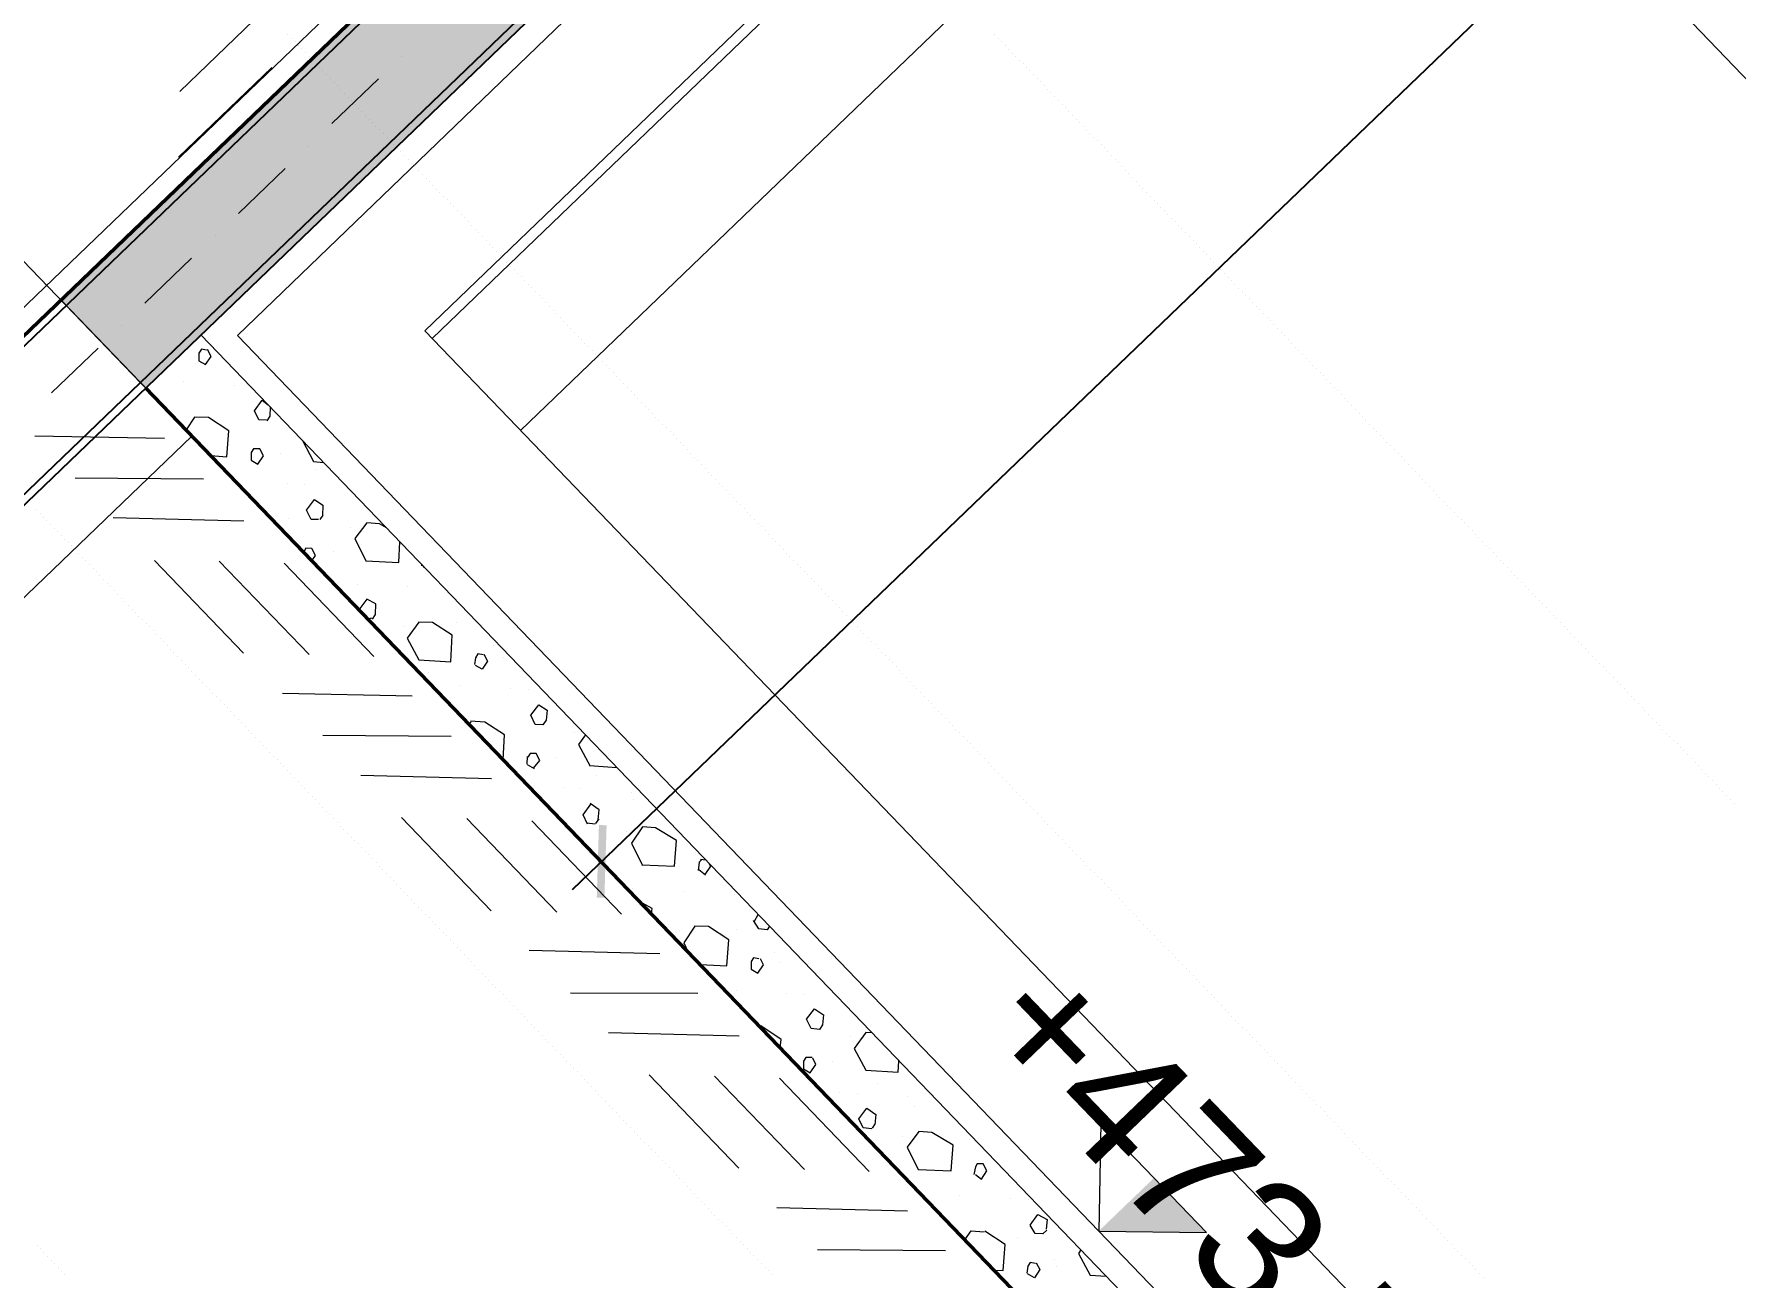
# Model space of a CAD drawing. Header units: metres. Extents: x 2687650.8 to 2687727.1, y 1234407.3 to 1234484.3.
# Drawn here: x 2687693.619 to 2687696.956, y 1234456.153 to 1234458.592 of the extents above; entities that cross this region are included whole.
import ezdxf

# ---------------------------------------------------------------- set-up
doc = ezdxf.new("R2010")
doc.units = ezdxf.units.M
for name, color, linetype in [('PDF_0', 7, 'Continuous'), ('PDF_A__BEMH', 7, 'Continuous'), ('PDF_A__BEML', 7, 'Continuous'), ('PDF_E_BETON', 7, 'Continuous'), ('PDF_Ebene 2', 7, 'Continuous'), ('PDF_Text', 7, 'Continuous')]:
    doc.layers.add(name, color=color, linetype=linetype)
for name, color, linetype, true_color in [('PDF_E_Klapschnitte', 7, 'Continuous', 0x7f7f7f), ('PDF_E_Schnitte_1_50', 7, 'Continuous', 0x7f7f7f), ('PDF_Farbe71', 7, 'Continuous', 0xbfff7f)]:
    doc.layers.add(name, color=color, linetype=linetype, true_color=true_color)
doc.styles.add('PDF Arial', font='arial.ttf')

# ---------------------------------------------------------------- blocks, each defined once
blk = doc.blocks.new('A$C1c84ec86')
at = {"layer": 'PDF_0', "transparency": 33554559}
blk.add_hatch(color=256, dxfattribs=at).paths.add_polyline_path([(2783.68, 3423.77), (2782.62, 3422.71), (2792.57, 3412.55), (2793.63, 3413.61)])
at = {"layer": 'PDF_Farbe71', "transparency": 33554559}
blk.add_hatch(color=256, dxfattribs=at).paths.add_polyline_path([(2659.22, 4084.18), (2635.3, 4084.18), (2635.3, 3418.05), (2659.22, 3418.05)])
at = {"layer": 'PDF_0', "lineweight": 18}
blk.add_lwpolyline([(2631.27, 3398.79), (2631.27, 3856.21), (2631.27, 4186.21), (2384.26, 4186.21)], dxfattribs=at)
at = {"layer": 'PDF_A__BEMH', "lineweight": 20}
blk.add_lwpolyline([(2907.93, 3438.16), (2922.74, 3453.19), (2892.9, 3453.19)], close=True, dxfattribs=at)
at = {"layer": 'PDF_A__BEMH', "transparency": 33554559}
blk.add_solid([(2907.93, 3438.16), (2907.93, 3453.19), (2922.74, 3453.19)], dxfattribs=at)
at = {"layer": 'PDF_A__BEML', "lineweight": 25}
for points in [[(2788.12, 3410.22), (2788.12, 4014.33)], [(2748.12, 3418.05), (2796.17, 3418.05)]]:
    blk.add_lwpolyline(points, dxfattribs=at)
at = {"layer": 'PDF_E_BETON', "lineweight": 18}
blk.add_lwpolyline([(2672.34, 3168.07), (2672.34, 3418.05), (2622.17, 3418.05), (2622.17, 3168.07)], close=True, dxfattribs=at)
at = {"layer": 'PDF_E_Klapschnitte', "lineweight": 18}
for points in [[(2662.18, 3431.81), (2661.33, 3431.18), (2661.54, 3430.33), (2662.6, 3429.27), (2664.08, 3429.7), (2663.66, 3431.6), (2662.18, 3432.02)], [(2670.86, 3430.97), (2670.86, 3430.97)], [(2680.17, 3430.75), (2679.11, 3429.7), (2677.21, 3430.33), (2676.78, 3432.87), (2678.27, 3433.08)], [(2680.38, 3430.75), (2680.17, 3431.81), (2678.9, 3433.08)], [(2688, 3433.08), (2692.45, 3431.81), (2693.93, 3433.08)], [(2693.72, 3430.97), (2693.72, 3430.97)], [(2711.71, 3433.08), (2710.23, 3432.66), (2708.32, 3430.97), (2708.96, 3427.16), (2713.61, 3425.67), (2718.27, 3430.12), (2715.52, 3433.08)], [(2721.66, 3433.08), (2721.87, 3432.87)], [(2722.5, 3433.08), (2722.08, 3433.08)], [(2742.83, 3432.24), (2742.83, 3432.24)], [(2746, 3432.02), (2746, 3432.02)], [(2753.83, 3431.18), (2753.83, 3431.18)], [(2766.11, 3431.81), (2766.11, 3431.81)], [(2768.01, 3433.08), (2768.44, 3430.75), (2773.09, 3429.48)], [(2772.88, 3429.48), (2776.9, 3433.08)], [(2782.41, 3431.81), (2782.41, 3431.81)], [(2783.68, 3431.18), (2783.68, 3431.18)], [(2794.05, 3423.35), (2798.71, 3427.79), (2795.32, 3431.6), (2790.66, 3430.33), (2788.76, 3428.64), (2789.6, 3424.83), (2794.26, 3423.35)], [(2801.25, 3432.45), (2802.09, 3433.08)], [(2801.46, 3432.45), (2801.46, 3431.81), (2802.52, 3430.54)], [(2804.21, 3430.97), (2802.52, 3430.75)], [(2802.94, 3433.08), (2803.57, 3432.87), (2804, 3430.97)], [(2810.77, 3432.45), (2810.77, 3432.45)], [(2817.33, 3431.6), (2816.91, 3433.08)], [(2820.08, 3433.08), (2820.3, 3432.24), (2819.03, 3431.18), (2817.12, 3431.6)], [(2849.08, 3433.08), (2848.24, 3432.24), (2848.87, 3428.43), (2853.53, 3427.16), (2858.19, 3431.39), (2856.7, 3433.08)], [(2877.45, 3432.24), (2877.45, 3432.24)], [(2883.16, 3428.43), (2884.64, 3428.64), (2884.22, 3430.54), (2882.74, 3430.97), (2881.89, 3430.12), (2882.1, 3429.48), (2882.95, 3428.21)], [(2893.96, 3432.45), (2893.96, 3432.45)], [(2900.73, 3430.97), (2900.73, 3429.91), (2899.67, 3428.85), (2897.77, 3429.27), (2897.34, 3431.81), (2899.25, 3432.45), (2900.52, 3430.97)], [(2908.14, 3433.08), (2908.35, 3432.24), (2913.01, 3430.97), (2915.34, 3433.08)], [(2686.73, 3428.21), (2686.73, 3428.21)], [(2694.56, 3427.37), (2694.56, 3427.37)], [(2701.34, 3424.62), (2700.28, 3423.56), (2698.37, 3424.19), (2697.95, 3426.73), (2699.86, 3427.16), (2701.34, 3425.67)], [(2706.84, 3428), (2706.84, 3428)], [(2722.93, 3428), (2722.93, 3428)], [(2734.57, 3430.12), (2734.57, 3430.12)], [(2742.83, 3429.48), (2741.98, 3428.85), (2742.19, 3428), (2743.04, 3426.94)], [(2742.83, 3429.7), (2744.31, 3429.27), (2744.73, 3427.37), (2743.25, 3426.94)], [(2751.29, 3428.64), (2751.29, 3428.64)], [(2775.21, 3429.06), (2775.21, 3429.06)], [(2816.06, 3428), (2816.06, 3428)], [(2823.26, 3427.16), (2822.41, 3426.52), (2822.62, 3425.67), (2823.68, 3424.62), (2825.16, 3425.04), (2824.74, 3426.94), (2823.47, 3427.37)], [(2824.53, 3430.12), (2824.53, 3430.12)], [(2826.65, 3429.7), (2826.65, 3429.7)], [(2834.48, 3428.85), (2834.48, 3428.85)], [(2846.76, 3429.48), (2846.76, 3429.48)], [(2856.92, 3426.94), (2856.92, 3426.94)], [(2862.84, 3429.48), (2862.84, 3429.48)], [(2865.17, 3429.06), (2865.17, 3429.06)], [(2891.21, 3430.12), (2891.21, 3430.12)], [(2906.02, 3428), (2906.02, 3428)], [(2907.29, 3427.37), (2907.29, 3427.37)], [(2663.45, 3424.4), (2663.45, 3424.4)], [(2677.63, 3418.05), (2679.96, 3420.17), (2676.57, 3423.98), (2671.92, 3422.92), (2670.01, 3421.02), (2670.65, 3418.05)], [(2692.02, 3425.04), (2692.02, 3425.04)], [(2701.55, 3424.83), (2701.34, 3425.89)], [(2765.69, 3421.23), (2765.47, 3423.13), (2763.99, 3423.56), (2763.15, 3422.71), (2763.36, 3421.86)], [(2767.17, 3425.89), (2767.17, 3425.89)], [(2775, 3425.04), (2775, 3425.04)], [(2781.77, 3423.35), (2780.5, 3424.83), (2778.39, 3424.4)], [(2780.93, 3421.23), (2779.02, 3421.86), (2778.6, 3424.4)], [(2781.98, 3422.5), (2781.77, 3423.56)], [(2787.28, 3425.67), (2787.28, 3425.67)], [(2803.57, 3425.67), (2803.57, 3425.67)], [(2816.06, 3418.05), (2819.87, 3421.65), (2816.49, 3425.46), (2811.83, 3424.4), (2809.92, 3422.5), (2810.77, 3418.69), (2812.68, 3418.05)], [(2831.94, 3426.31), (2831.94, 3426.31)], [(2847.81, 3423.56), (2847.81, 3423.56)], [(2897.77, 3425.89), (2897.77, 3425.89)], [(2903.91, 3424.83), (2903.06, 3424.19), (2903.27, 3423.35), (2904.12, 3422.29)], [(2903.91, 3425.04), (2905.39, 3424.62), (2905.81, 3422.71), (2904.33, 3422.29)], [(2697.1, 3420.38), (2697.1, 3420.38)], [(2707.9, 3422.29), (2707.9, 3422.29)], [(2715.73, 3421.23), (2715.73, 3421.23)], [(2722.72, 3418.69), (2722.5, 3419.75), (2721.02, 3421.23), (2719.12, 3420.59), (2719.54, 3418.05)], [(2728.01, 3422.08), (2728.01, 3422.08)], [(2744.1, 3422.08), (2744.1, 3422.08)], [(2760.39, 3418.05), (2757.01, 3421.65), (2752.56, 3420.59), (2750.45, 3418.69)], [(2763.15, 3421.86), (2764.2, 3420.81)], [(2765.9, 3421.23), (2764.42, 3420.81)], [(2772.46, 3422.71), (2772.46, 3422.71)], [(2781.98, 3422.29), (2780.71, 3421.23)], [(2844.43, 3421.23), (2843.58, 3420.38), (2843.79, 3419.54), (2844.85, 3418.48), (2846.33, 3418.9), (2845.91, 3420.81), (2844.64, 3421.23)], [(2853.11, 3420.38), (2853.11, 3420.38)], [(2855.65, 3422.71), (2855.65, 3422.71)], [(2862.63, 3419.96), (2861.36, 3418.9), (2859.46, 3419.54), (2859.03, 3422.08), (2861.15, 3422.5), (2862.42, 3421.02)], [(2862.63, 3420.17), (2862.42, 3421.23)], [(2867.92, 3423.35), (2867.92, 3423.35)], [(2884.01, 3423.35), (2884.01, 3423.35)], [(2890.99, 3418.05), (2890.57, 3420.17), (2892.48, 3421.86)], [(2899.25, 3418.05), (2900.52, 3419.32), (2897.13, 3423.13), (2892.48, 3422.08)], [(2668.53, 3418.27), (2668.53, 3418.27)], [(2684.62, 3418.27), (2684.62, 3418.27)], [(2706.21, 3418.05), (2705.99, 3419.32), (2704.51, 3419.75), (2703.67, 3418.9), (2703.88, 3418.27)], [(2703.88, 3418.05), (2703.88, 3418.05)], [(2712.98, 3418.9), (2712.98, 3418.9)], [(2722.5, 3418.69), (2722.08, 3418.05)], [(2737.96, 3419.32), (2737.96, 3419.32)], [(2750.66, 3418.69), (2750.66, 3418.05)], [(2778.81, 3418.48), (2778.81, 3418.48)], [(2788.33, 3419.96), (2788.33, 3419.96)], [(2796.17, 3418.9), (2796.17, 3418.9)], [(2802.3, 3418.05), (2801.67, 3418.9), (2799.55, 3418.27)], [(2799.76, 3418.05), (2799.76, 3418.27)], [(2808.44, 3419.75), (2808.44, 3419.75)], [(2824.74, 3419.75), (2824.74, 3419.75)], [(2838.71, 3418.05), (2837.65, 3419.32), (2833, 3418.27), (2833, 3418.05)]]:
    blk.add_lwpolyline(points, dxfattribs=at)
for points in [[(2757.85, 3428), (2757.43, 3430.54), (2759.34, 3430.97), (2760.61, 3429.48), (2760.82, 3428.43), (2759.76, 3427.37)], [(2734.78, 3419.75), (2739.44, 3423.98), (2735.84, 3427.79), (2731.39, 3426.73), (2729.49, 3424.83), (2730.12, 3421.02)], [(2838.29, 3425.67), (2837.87, 3428.21), (2839.98, 3428.64), (2841.25, 3427.16), (2841.46, 3426.1), (2840.19, 3425.04)], [(2874.7, 3421.02), (2879.35, 3425.46), (2875.97, 3429.27), (2871.31, 3428), (2869.4, 3426.31), (2870.04, 3422.5)], [(2685.25, 3423.56), (2684.83, 3425.46), (2683.35, 3425.89), (2682.5, 3425.04), (2682.71, 3424.19), (2683.77, 3423.13)]]:
    blk.add_lwpolyline(points, close=True, dxfattribs=at)
at = {"layer": 'PDF_E_Schnitte_1_50', "color": 7, "lineweight": 50}
for points in [[(2635.3, 3199.82), (2635.3, 4186.21), (2384.26, 4186.21)], [(2659.22, 3418.05), (3109.01, 3418.05)]]:
    blk.add_lwpolyline(points, dxfattribs=at)
at = {"layer": 'PDF_E_Schnitte_1_50', "lineweight": 18}
for points in [[(2635.3, 3504.63), (2635.3, 3469.7), (2635.3, 3418.05), (2677.63, 3418.05), (2712.56, 3418.05), (2747.69, 3418.05), (2782.62, 3418.05), (2817.54, 3418.05), (2852.68, 3418.05), (2887.61, 3418.05), (2922.74, 3418.05), (2957.67, 3418.05), (2992.6, 3418.05), (3027.73, 3418.05), (3062.66, 3418.05), (3097.8, 3418.05), (3109.01, 3418.05)], [(3109.01, 3438.16), (2664.3, 3438.16), (2664.08, 3611.1), (2664.08, 4186.21)], [(2689.06, 4186.21), (2689.06, 3465.26), (3109.01, 3465.26)], [(2691.18, 4186.21), (2691.18, 3465.26)], [(2716.15, 4186.21), (2716.15, 3465.26)], [(2621.96, 3488.33), (2621.96, 3463.14)], [(2631.06, 3479.44), (2631.06, 3454.04)], [(3109.01, 3433.08), (2659.22, 3433.08)], [(2668.95, 3413.82), (2650.96, 3395.83)], [(2679.96, 3413.82), (2662.39, 3395.83)], [(2691.39, 3413.82), (2673.19, 3395.83)], [(2702.82, 3413.82), (2728.22, 3413.82)], [(2739.01, 3413.82), (2721.02, 3395.83)], [(2750.02, 3413.82), (2732.45, 3395.83)], [(2761.45, 3413.82), (2743.25, 3395.83)], [(2772.88, 3413.82), (2798.28, 3413.82)], [(2809.08, 3413.82), (2790.87, 3395.83)], [(2819.87, 3413.82), (2802.52, 3395.83)], [(2831.51, 3413.82), (2813.31, 3395.83)], [(2842.95, 3413.82), (2868.35, 3413.82)], [(2879.14, 3413.82), (2860.94, 3395.83)], [(2889.94, 3413.82), (2872.37, 3395.83)], [(2693.72, 3404.93), (2719.12, 3404.93)], [(2763.78, 3404.93), (2789.18, 3404.93)], [(2833.84, 3404.93), (2859.24, 3404.93)], [(2684.83, 3395.83), (2710.02, 3395.83)], [(2754.68, 3395.83), (2780.08, 3395.83)], [(2824.74, 3395.83), (2850.14, 3395.83)]]:
    blk.add_lwpolyline(points, dxfattribs=at)
at = {"layer": 'PDF_E_Schnitte_1_50', "color": 160, "lineweight": 25, "true_color": 0x3333ff}
for points in [[(2659.22, 3168.07), (2659.22, 4186.21), (2635.3, 4186.21), (2635.3, 3168.07)], [(2636.78, 4186.21), (2636.78, 3168.07)], [(2657.73, 3168.07), (2657.73, 4186.21)]]:
    blk.add_lwpolyline(points, dxfattribs=at)
at = {"layer": 'PDF_E_Schnitte_1_50', "color": 7, "lineweight": 20}
for points in [[(2647.15, 3499.34), (2647.15, 3499.34)], [(2647.15, 3480.28), (2647.15, 3492.98)], [(2647.15, 3473.93), (2647.15, 3473.93)], [(2647.15, 3454.88), (2647.15, 3467.58)], [(2647.15, 3448.53), (2647.15, 3448.53)], [(2647.15, 3429.48), (2647.15, 3442.18)], [(2647.15, 3423.13), (2647.15, 3423.13)], [(2647.15, 3404.08), (2647.15, 3416.78)]]:
    blk.add_lwpolyline(points, dxfattribs=at)
at = {"layer": 'PDF_Ebene 2', "lineweight": 20}
for points in [[(2230.37, 3686.24), (3109.01, 3686.24)], [(2724.62, 3586.12), (2724.62, 3586.12)], [(2725.68, 3586.12), (2725.68, 3586.12)], [(2726.53, 3586.12), (2726.53, 3586.12)], [(2727.58, 3586.12), (2727.58, 3586.12)], [(2728.64, 3586.12), (2728.64, 3586.12)], [(2729.7, 3586.12), (2729.7, 3586.12)], [(2730.55, 3586.12), (2730.55, 3586.12)], [(2731.61, 3586.12), (2731.61, 3586.12)], [(2732.66, 3586.12), (2732.66, 3586.12)], [(2733.51, 3586.12), (2733.51, 3586.12)], [(2734.57, 3586.12), (2734.57, 3586.12)], [(2735.63, 3586.12), (2735.63, 3586.12)], [(2736.69, 3586.12), (2736.69, 3586.12)], [(2737.53, 3586.12), (2737.53, 3586.12)], [(2738.59, 3586.12), (2738.59, 3586.12)], [(2739.65, 3586.12), (2739.65, 3586.12)], [(2740.5, 3586.12), (2740.5, 3586.12)], [(2741.56, 3586.12), (2741.56, 3586.12)], [(2742.61, 3586.12), (2742.61, 3586.12)], [(2743.67, 3586.12), (2743.67, 3586.12)], [(2744.52, 3586.12), (2744.52, 3586.12)], [(2745.58, 3586.12), (2745.58, 3586.12)], [(2746.64, 3586.12), (2746.64, 3586.12)], [(2747.69, 3586.12), (2747.69, 3586.12)], [(2748.54, 3586.12), (2748.54, 3586.12)], [(2749.6, 3586.12), (2749.6, 3586.12)], [(2750.66, 3586.12), (2750.66, 3586.12)], [(2751.5, 3586.12), (2751.5, 3586.12)], [(2752.56, 3586.12), (2752.56, 3586.12)], [(2753.62, 3586.12), (2753.62, 3586.12)], [(2754.68, 3586.12), (2754.68, 3586.12)], [(2755.53, 3586.12), (2755.53, 3586.12)], [(2756.58, 3586.12), (2756.58, 3586.12)], [(2757.64, 3586.12), (2757.64, 3586.12)], [(2758.7, 3586.12), (2758.7, 3586.12)], [(2759.55, 3586.12), (2759.55, 3586.12)], [(2760.61, 3586.12), (2760.61, 3586.12)], [(2761.66, 3586.12), (2761.66, 3586.12)], [(2762.51, 3586.12), (2762.51, 3586.12)], [(2763.57, 3586.12), (2763.57, 3586.12)], [(2764.63, 3586.12), (2764.63, 3586.12)], [(2765.69, 3586.12), (2765.69, 3586.12)], [(2766.53, 3586.12), (2766.53, 3586.12)], [(2767.59, 3586.12), (2767.59, 3586.12)], [(2768.65, 3586.12), (2768.65, 3586.12)], [(2769.71, 3586.12), (2769.71, 3586.12)], [(2770.55, 3586.12), (2770.55, 3586.12)], [(2771.61, 3586.12), (2771.61, 3586.12)], [(2772.67, 3586.12), (2772.67, 3586.12)], [(2773.52, 3586.12), (2773.52, 3586.12)], [(2774.58, 3586.12), (2774.58, 3586.12)], [(2775.63, 3586.12), (2775.63, 3586.12)], [(2776.69, 3586.12), (2776.69, 3586.12)], [(2777.54, 3586.12), (2777.54, 3586.12)], [(2778.6, 3586.12), (2778.6, 3586.12)], [(2779.66, 3586.12), (2779.66, 3586.12)], [(2780.71, 3586.12), (2780.71, 3586.12)], [(2781.56, 3586.12), (2781.56, 3586.12)], [(2782.62, 3586.12), (2782.62, 3586.12)], [(2783.68, 3586.12), (2783.68, 3586.12)], [(2784.52, 3586.12), (2784.52, 3586.12)], [(2785.58, 3586.12), (2785.58, 3586.12)], [(2786.64, 3586.12), (2786.64, 3586.12)], [(2787.7, 3586.12), (2787.7, 3586.12)], [(2788.55, 3586.12), (2788.55, 3586.12)], [(2789.6, 3586.12), (2789.6, 3586.12)], [(2790.66, 3586.12), (2790.66, 3586.12)], [(2791.51, 3586.12), (2791.51, 3586.12)], [(2792.57, 3586.12), (2792.57, 3586.12)], [(2793.63, 3586.12), (2793.63, 3586.12)], [(2794.68, 3586.12), (2794.68, 3586.12)], [(2795.53, 3586.12), (2795.53, 3586.12)], [(2796.59, 3586.12), (2796.59, 3586.12)], [(2797.65, 3586.12), (2797.65, 3586.12)], [(2798.71, 3586.12), (2798.71, 3586.12)], [(2799.55, 3586.12), (2799.55, 3586.12)], [(2800.61, 3586.12), (2800.61, 3586.12)], [(2801.67, 3586.12), (2801.67, 3586.12)], [(2802.52, 3586.12), (2802.52, 3586.12)], [(2803.57, 3586.12), (2803.57, 3586.12)], [(2804.63, 3586.12), (2804.63, 3586.12)], [(2805.69, 3586.12), (2805.69, 3586.12)], [(2806.54, 3586.12), (2806.54, 3586.12)], [(2807.6, 3586.12), (2807.6, 3586.12)], [(2808.65, 3586.12), (2808.65, 3586.12)], [(2809.71, 3586.12), (2809.71, 3586.12)], [(2810.56, 3586.12), (2810.56, 3586.12)], [(2811.62, 3586.12), (2811.62, 3586.12)], [(2812.68, 3586.12), (2812.68, 3586.12)], [(2813.52, 3586.12), (2813.52, 3586.12)], [(2814.58, 3586.12), (2814.58, 3586.12)], [(2815.64, 3586.12), (2815.64, 3586.12)], [(2816.7, 3586.12), (2816.7, 3586.12)], [(2817.54, 3586.12), (2817.54, 3586.12)], [(2818.6, 3586.12), (2818.6, 3586.12)], [(2819.66, 3586.12), (2819.66, 3586.12)], [(2820.72, 3586.12), (2820.72, 3586.12)], [(2821.57, 3586.12), (2821.57, 3586.12)], [(2822.62, 3586.12), (2822.62, 3586.12)], [(2823.68, 3586.12), (2823.68, 3586.12)], [(2824.53, 3586.12), (2824.53, 3586.12)], [(2825.59, 3586.12), (2825.59, 3586.12)], [(2826.65, 3586.12), (2826.65, 3586.12)], [(2827.7, 3586.12), (2827.7, 3586.12)], [(2828.55, 3586.12), (2828.55, 3586.12)], [(2829.61, 3586.12), (2829.61, 3586.12)], [(2830.67, 3586.12), (2830.67, 3586.12)], [(2831.73, 3586.12), (2831.73, 3586.12)], [(2832.57, 3586.12), (2832.57, 3586.12)], [(2833.63, 3586.12), (2833.63, 3586.12)], [(2834.69, 3586.12), (2834.69, 3586.12)], [(2835.54, 3586.12), (2835.54, 3586.12)], [(2836.6, 3586.12), (2836.6, 3586.12)], [(2837.65, 3586.12), (2837.65, 3586.12)], [(2838.71, 3586.12), (2838.71, 3586.12)], [(2839.56, 3586.12), (2839.56, 3586.12)], [(2840.62, 3586.12), (2840.62, 3586.12)], [(2841.68, 3586.12), (2841.68, 3586.12)], [(2842.73, 3586.12), (2842.73, 3586.12)], [(2843.58, 3586.12), (2843.58, 3586.12)], [(2844.64, 3586.12), (2844.64, 3586.12)], [(2845.7, 3586.12), (2845.7, 3586.12)], [(2846.54, 3586.12), (2846.54, 3586.12)], [(2847.6, 3586.12), (2847.6, 3586.12)], [(2848.66, 3586.12), (2848.66, 3586.12)], [(2849.72, 3586.12), (2849.72, 3586.12)], [(2850.57, 3586.12), (2850.57, 3586.12)], [(2851.62, 3586.12), (2851.62, 3586.12)], [(2852.68, 3586.12), (2852.68, 3586.12)], [(2853.53, 3586.12), (2853.53, 3586.12)], [(2854.59, 3586.12), (2854.59, 3586.12)], [(2855.65, 3586.12), (2855.65, 3586.12)], [(2856.7, 3586.12), (2856.7, 3586.12)], [(2857.55, 3586.12), (2857.55, 3586.12)], [(2858.61, 3586.12), (2858.61, 3586.12)], [(2859.67, 3586.12), (2859.67, 3586.12)], [(2860.73, 3586.12), (2860.73, 3586.12)], [(2861.57, 3586.12), (2861.57, 3586.12)], [(2862.63, 3586.12), (2862.63, 3586.12)], [(2863.69, 3586.12), (2863.69, 3586.12)], [(2864.54, 3586.12), (2864.54, 3586.12)], [(2865.59, 3586.12), (2865.59, 3586.12)], [(2866.65, 3586.12), (2866.65, 3586.12)], [(2867.71, 3586.12), (2867.71, 3586.12)], [(2868.56, 3586.12), (2868.56, 3586.12)], [(2869.62, 3586.12), (2869.62, 3586.12)], [(2870.67, 3586.12), (2870.67, 3586.12)], [(2871.73, 3586.12), (2871.73, 3586.12)], [(2872.58, 3586.12), (2872.58, 3586.12)], [(2873.64, 3586.12), (2873.64, 3586.12)], [(2874.7, 3586.12), (2874.7, 3586.12)], [(2875.54, 3586.12), (2875.54, 3586.12)], [(2876.6, 3586.12), (2876.6, 3586.12)], [(2877.66, 3586.12), (2877.66, 3586.12)], [(2878.72, 3586.12), (2878.72, 3586.12)], [(2879.56, 3586.12), (2879.56, 3586.12)], [(2880.62, 3586.12), (2880.62, 3586.12)], [(2881.68, 3586.12), (2881.68, 3586.12)], [(2882.74, 3586.12), (2882.74, 3586.12)], [(2883.59, 3586.12), (2883.59, 3586.12)], [(2884.64, 3586.12), (2884.64, 3586.12)], [(2885.7, 3586.12), (2885.7, 3586.12)], [(2886.55, 3586.12), (2886.55, 3586.12)], [(2887.61, 3586.12), (2887.61, 3586.12)], [(2888.67, 3586.12), (2888.67, 3586.12)], [(2889.72, 3586.12), (2889.72, 3586.12)], [(2890.57, 3586.12), (2890.57, 3586.12)], [(2891.63, 3586.12), (2891.63, 3586.12)], [(2892.69, 3586.12), (2892.69, 3586.12)], [(2893.75, 3586.12), (2893.75, 3586.12)], [(2894.59, 3586.12), (2894.59, 3586.12)], [(2895.65, 3586.12), (2895.65, 3586.12)], [(2896.71, 3586.12), (2896.71, 3586.12)], [(2897.56, 3586.12), (2897.56, 3586.12)], [(2898.61, 3586.12), (2898.61, 3586.12)], [(2899.67, 3586.12), (2899.67, 3586.12)], [(2900.73, 3586.12), (2900.73, 3586.12)], [(2901.58, 3586.12), (2901.58, 3586.12)], [(2902.64, 3586.12), (2902.64, 3586.12)], [(2903.69, 3586.12), (2903.69, 3586.12)], [(2904.75, 3586.12), (2904.75, 3586.12)], [(2905.6, 3586.12), (2905.6, 3586.12)], [(2906.66, 3586.12), (2906.66, 3586.12)], [(2907.72, 3586.12), (2907.72, 3586.12)], [(2908.56, 3586.12), (2908.56, 3586.12)], [(2909.62, 3586.12), (2909.62, 3586.12)], [(2910.68, 3586.12), (2910.68, 3586.12)], [(2911.74, 3586.12), (2911.74, 3586.12)], [(2912.58, 3586.12), (2912.58, 3586.12)], [(2913.64, 3586.12), (2913.64, 3586.12)], [(2914.7, 3586.12), (2914.7, 3586.12)], [(2915.55, 3586.12), (2915.55, 3586.12)], [(2916.61, 3586.12), (2916.61, 3586.12)], [(2917.66, 3586.12), (2917.66, 3586.12)], [(2918.72, 3586.12), (2918.72, 3586.12)], [(2919.57, 3586.12), (2919.57, 3586.12)], [(2920.63, 3586.12), (2920.63, 3586.12)], [(2921.69, 3586.12), (2921.69, 3586.12)], [(2922.74, 3586.12), (2922.74, 3586.12)], [(2923.59, 3586.12), (2923.59, 3586.12)], [(2924.65, 3586.12), (2924.65, 3586.12)], [(2925.71, 3586.12), (2925.71, 3586.12)], [(2926.55, 3586.12), (2926.55, 3586.12)], [(2927.61, 3586.12), (2927.61, 3586.12)], [(2928.67, 3586.12), (2928.67, 3586.12)], [(2929.73, 3586.12), (2929.73, 3586.12)], [(2930.58, 3586.12), (2930.58, 3586.12)], [(2931.64, 3586.12), (2931.64, 3586.12)], [(2932.69, 3586.12), (2932.69, 3586.12)], [(2933.75, 3586.12), (2933.75, 3586.12)], [(2628.52, 3486.21), (2628.52, 3486.21)], [(2629.58, 3486.21), (2629.58, 3486.21)], [(2630.64, 3486.21), (2630.64, 3486.21)], [(2631.49, 3486.21), (2631.49, 3486.21)], [(2632.54, 3486.21), (2632.54, 3486.21)], [(2633.6, 3486.21), (2633.6, 3486.21)], [(2634.66, 3486.21), (2634.66, 3486.21)], [(2635.51, 3486.21), (2635.51, 3486.21)], [(2636.57, 3486.21), (2636.57, 3486.21)], [(2637.62, 3486.21), (2637.62, 3486.21)], [(2638.47, 3486.21), (2638.47, 3486.21)], [(2639.53, 3486.21), (2639.53, 3486.21)], [(2640.59, 3486.21), (2640.59, 3486.21)], [(2641.65, 3486.21), (2641.65, 3486.21)], [(2642.49, 3486.21), (2642.49, 3486.21)], [(2643.55, 3486.21), (2643.55, 3486.21)], [(2644.61, 3486.21), (2644.61, 3486.21)], [(2645.67, 3486.21), (2645.67, 3486.21)], [(2646.52, 3486.21), (2646.52, 3486.21)], [(2647.57, 3486.21), (2647.57, 3486.21)], [(2648.63, 3486.21), (2648.63, 3486.21)], [(2649.48, 3486.21), (2649.48, 3486.21)], [(2650.54, 3486.21), (2650.54, 3486.21)], [(2651.6, 3486.21), (2651.6, 3486.21)], [(2652.65, 3486.21), (2652.65, 3486.21)], [(2653.5, 3486.21), (2653.5, 3486.21)], [(2654.56, 3486.21), (2654.56, 3486.21)], [(2655.62, 3486.21), (2655.62, 3486.21)], [(2656.68, 3486.21), (2656.68, 3486.21)], [(2657.52, 3486.21), (2657.52, 3486.21)], [(2658.58, 3486.21), (2658.58, 3486.21)], [(2659.64, 3486.21), (2659.64, 3486.21)], [(2660.49, 3486.21), (2660.49, 3486.21)], [(2661.54, 3486.21), (2661.54, 3486.21)], [(2662.6, 3486.21), (2662.6, 3486.21)], [(2663.66, 3486.21), (2663.66, 3486.21)], [(2664.51, 3486.21), (2664.51, 3486.21)], [(2665.57, 3486.21), (2665.57, 3486.21)], [(2666.62, 3486.21), (2666.62, 3486.21)], [(2667.68, 3486.21), (2667.68, 3486.21)], [(2668.53, 3486.21), (2668.53, 3486.21)], [(2669.59, 3486.21), (2669.59, 3486.21)], [(2670.65, 3486.21), (2670.65, 3486.21)], [(2671.49, 3486.21), (2671.49, 3486.21)], [(2672.55, 3486.21), (2672.55, 3486.21)], [(2673.61, 3486.21), (2673.61, 3486.21)], [(2674.67, 3486.21), (2674.67, 3486.21)], [(2675.51, 3486.21), (2675.51, 3486.21)], [(2676.57, 3486.21), (2676.57, 3486.21)], [(2677.63, 3486.21), (2677.63, 3486.21)], [(2678.48, 3486.21), (2678.48, 3486.21)], [(2679.54, 3486.21), (2679.54, 3486.21)], [(2680.59, 3486.21), (2680.59, 3486.21)], [(2681.65, 3486.21), (2681.65, 3486.21)], [(2682.5, 3486.21), (2682.5, 3486.21)], [(2683.56, 3486.21), (2683.56, 3486.21)], [(2684.62, 3486.21), (2684.62, 3486.21)], [(2685.67, 3486.21), (2685.67, 3486.21)], [(2686.52, 3486.21), (2686.52, 3486.21)], [(2687.58, 3486.21), (2687.58, 3486.21)], [(2688.64, 3486.21), (2688.64, 3486.21)], [(2689.48, 3486.21), (2689.48, 3486.21)], [(2690.54, 3486.21), (2690.54, 3486.21)], [(2691.6, 3486.21), (2691.6, 3486.21)], [(2692.66, 3486.21), (2692.66, 3486.21)], [(2693.51, 3486.21), (2693.51, 3486.21)], [(2694.56, 3486.21), (2694.56, 3486.21)], [(2695.62, 3486.21), (2695.62, 3486.21)], [(2696.68, 3486.21), (2696.68, 3486.21)], [(2697.53, 3486.21), (2697.53, 3486.21)], [(2698.59, 3486.21), (2698.59, 3486.21)], [(2699.64, 3486.21), (2699.64, 3486.21)], [(2700.49, 3486.21), (2700.49, 3486.21)], [(2701.55, 3486.21), (2701.55, 3486.21)], [(2702.61, 3486.21), (2702.61, 3486.21)], [(2703.67, 3486.21), (2703.67, 3486.21)], [(2704.51, 3486.21), (2704.51, 3486.21)], [(2705.57, 3486.21), (2705.57, 3486.21)], [(2706.63, 3486.21), (2706.63, 3486.21)], [(2707.69, 3486.21), (2707.69, 3486.21)], [(2708.53, 3486.21), (2708.53, 3486.21)], [(2709.59, 3486.21), (2709.59, 3486.21)], [(2710.65, 3486.21), (2710.65, 3486.21)], [(2711.5, 3486.21), (2711.5, 3486.21)], [(2712.56, 3486.21), (2712.56, 3486.21)], [(2713.61, 3486.21), (2713.61, 3486.21)], [(2714.67, 3486.21), (2714.67, 3486.21)], [(2715.52, 3486.21), (2715.52, 3486.21)], [(2716.58, 3486.21), (2716.58, 3486.21)], [(2717.64, 3486.21), (2717.64, 3486.21)], [(2718.69, 3486.21), (2718.69, 3486.21)], [(2719.54, 3486.21), (2719.54, 3486.21)], [(2720.6, 3486.21), (2720.6, 3486.21)], [(2721.66, 3486.21), (2721.66, 3486.21)], [(2722.5, 3486.21), (2722.5, 3486.21)], [(2723.56, 3486.21), (2723.56, 3486.21)], [(2724.62, 3486.21), (2724.62, 3486.21)], [(2725.68, 3486.21), (2725.68, 3486.21)], [(2726.53, 3486.21), (2726.53, 3486.21)], [(2727.58, 3486.21), (2727.58, 3486.21)], [(2728.64, 3486.21), (2728.64, 3486.21)], [(2729.7, 3486.21), (2729.7, 3486.21)], [(2730.55, 3486.21), (2730.55, 3486.21)], [(2731.61, 3486.21), (2731.61, 3486.21)], [(2732.66, 3486.21), (2732.66, 3486.21)], [(2733.51, 3486.21), (2733.51, 3486.21)], [(2734.57, 3486.21), (2734.57, 3486.21)], [(2735.63, 3486.21), (2735.63, 3486.21)], [(2736.69, 3486.21), (2736.69, 3486.21)], [(2737.53, 3486.21), (2737.53, 3486.21)], [(2738.59, 3486.21), (2738.59, 3486.21)], [(2739.65, 3486.21), (2739.65, 3486.21)], [(2740.5, 3486.21), (2740.5, 3486.21)], [(2741.56, 3486.21), (2741.56, 3486.21)], [(2742.61, 3486.21), (2742.61, 3486.21)], [(2743.67, 3486.21), (2743.67, 3486.21)], [(2744.52, 3486.21), (2744.52, 3486.21)], [(2745.58, 3486.21), (2745.58, 3486.21)], [(2746.64, 3486.21), (2746.64, 3486.21)], [(2747.69, 3486.21), (2747.69, 3486.21)], [(2748.54, 3486.21), (2748.54, 3486.21)], [(2749.6, 3486.21), (2749.6, 3486.21)], [(2750.66, 3486.21), (2750.66, 3486.21)], [(2751.5, 3486.21), (2751.5, 3486.21)], [(2752.56, 3486.21), (2752.56, 3486.21)], [(2753.62, 3486.21), (2753.62, 3486.21)], [(2754.68, 3486.21), (2754.68, 3486.21)], [(2755.53, 3486.21), (2755.53, 3486.21)], [(2756.58, 3486.21), (2756.58, 3486.21)], [(2757.64, 3486.21), (2757.64, 3486.21)], [(2758.7, 3486.21), (2758.7, 3486.21)], [(2759.55, 3486.21), (2759.55, 3486.21)], [(2760.61, 3486.21), (2760.61, 3486.21)], [(2761.66, 3486.21), (2761.66, 3486.21)], [(2762.51, 3486.21), (2762.51, 3486.21)], [(2763.57, 3486.21), (2763.57, 3486.21)], [(2764.63, 3486.21), (2764.63, 3486.21)], [(2765.69, 3486.21), (2765.69, 3486.21)], [(2766.53, 3486.21), (2766.53, 3486.21)], [(2767.59, 3486.21), (2767.59, 3486.21)], [(2768.65, 3486.21), (2768.65, 3486.21)], [(2769.71, 3486.21), (2769.71, 3486.21)], [(2770.55, 3486.21), (2770.55, 3486.21)], [(2771.61, 3486.21), (2771.61, 3486.21)], [(2772.67, 3486.21), (2772.67, 3486.21)], [(2773.52, 3486.21), (2773.52, 3486.21)], [(2774.58, 3486.21), (2774.58, 3486.21)], [(2775.63, 3486.21), (2775.63, 3486.21)], [(2776.69, 3486.21), (2776.69, 3486.21)], [(2777.54, 3486.21), (2777.54, 3486.21)], [(2778.6, 3486.21), (2778.6, 3486.21)], [(2779.66, 3486.21), (2779.66, 3486.21)], [(2780.71, 3486.21), (2780.71, 3486.21)], [(2781.56, 3486.21), (2781.56, 3486.21)], [(2782.62, 3486.21), (2782.62, 3486.21)], [(2783.68, 3486.21), (2783.68, 3486.21)], [(2784.52, 3486.21), (2784.52, 3486.21)], [(2785.58, 3486.21), (2785.58, 3486.21)], [(2786.64, 3486.21), (2786.64, 3486.21)], [(2787.7, 3486.21), (2787.7, 3486.21)], [(2788.55, 3486.21), (2788.55, 3486.21)], [(2789.6, 3486.21), (2789.6, 3486.21)], [(2790.66, 3486.21), (2790.66, 3486.21)], [(2791.51, 3486.21), (2791.51, 3486.21)], [(2792.57, 3486.21), (2792.57, 3486.21)], [(2793.63, 3486.21), (2793.63, 3486.21)], [(2794.68, 3486.21), (2794.68, 3486.21)], [(2795.53, 3486.21), (2795.53, 3486.21)], [(2796.59, 3486.21), (2796.59, 3486.21)], [(2797.65, 3486.21), (2797.65, 3486.21)], [(2798.71, 3486.21), (2798.71, 3486.21)], [(2799.55, 3486.21), (2799.55, 3486.21)], [(2800.61, 3486.21), (2800.61, 3486.21)], [(2801.67, 3486.21), (2801.67, 3486.21)], [(2802.52, 3486.21), (2802.52, 3486.21)], [(2803.57, 3486.21), (2803.57, 3486.21)], [(2804.63, 3486.21), (2804.63, 3486.21)], [(2805.69, 3486.21), (2805.69, 3486.21)], [(2806.54, 3486.21), (2806.54, 3486.21)], [(2807.6, 3486.21), (2807.6, 3486.21)], [(2808.65, 3486.21), (2808.65, 3486.21)], [(2809.71, 3486.21), (2809.71, 3486.21)], [(2810.56, 3486.21), (2810.56, 3486.21)], [(2811.62, 3486.21), (2811.62, 3486.21)], [(2812.68, 3486.21), (2812.68, 3486.21)], [(2813.52, 3486.21), (2813.52, 3486.21)], [(2814.58, 3486.21), (2814.58, 3486.21)], [(2815.64, 3486.21), (2815.64, 3486.21)], [(2816.7, 3486.21), (2816.7, 3486.21)], [(2817.54, 3486.21), (2817.54, 3486.21)], [(2818.6, 3486.21), (2818.6, 3486.21)], [(2819.66, 3486.21), (2819.66, 3486.21)], [(2820.72, 3486.21), (2820.72, 3486.21)], [(2821.57, 3486.21), (2821.57, 3486.21)], [(2822.62, 3486.21), (2822.62, 3486.21)], [(2823.68, 3486.21), (2823.68, 3486.21)], [(2824.53, 3486.21), (2824.53, 3486.21)], [(2825.59, 3486.21), (2825.59, 3486.21)], [(2826.65, 3486.21), (2826.65, 3486.21)], [(2827.7, 3486.21), (2827.7, 3486.21)], [(2828.55, 3486.21), (2828.55, 3486.21)], [(2829.61, 3486.21), (2829.61, 3486.21)], [(2830.67, 3486.21), (2830.67, 3486.21)], [(2831.73, 3486.21), (2831.73, 3486.21)], [(2832.57, 3486.21), (2832.57, 3486.21)], [(2833.63, 3486.21), (2833.63, 3486.21)], [(2834.69, 3486.21), (2834.69, 3486.21)], [(2835.54, 3486.21), (2835.54, 3486.21)], [(2836.6, 3486.21), (2836.6, 3486.21)], [(2837.65, 3486.21), (2837.65, 3486.21)], [(2838.71, 3486.21), (2838.71, 3486.21)], [(2839.56, 3486.21), (2839.56, 3486.21)], [(2840.62, 3486.21), (2840.62, 3486.21)], [(2841.68, 3486.21), (2841.68, 3486.21)], [(2842.73, 3486.21), (2842.73, 3486.21)], [(2843.58, 3486.21), (2843.58, 3486.21)], [(2844.64, 3486.21), (2844.64, 3486.21)], [(2845.7, 3486.21), (2845.7, 3486.21)], [(2846.54, 3486.21), (2846.54, 3486.21)], [(2847.6, 3486.21), (2847.6, 3486.21)], [(2848.66, 3486.21), (2848.66, 3486.21)], [(2849.72, 3486.21), (2849.72, 3486.21)], [(2850.57, 3486.21), (2850.57, 3486.21)], [(2851.62, 3486.21), (2851.62, 3486.21)], [(2852.68, 3486.21), (2852.68, 3486.21)], [(2853.53, 3486.21), (2853.53, 3486.21)], [(2854.59, 3486.21), (2854.59, 3486.21)], [(2855.65, 3486.21), (2855.65, 3486.21)], [(2856.7, 3486.21), (2856.7, 3486.21)], [(2857.55, 3486.21), (2857.55, 3486.21)], [(2858.61, 3486.21), (2858.61, 3486.21)], [(2859.67, 3486.21), (2859.67, 3486.21)], [(2860.73, 3486.21), (2860.73, 3486.21)], [(2861.57, 3486.21), (2861.57, 3486.21)], [(2862.63, 3486.21), (2862.63, 3486.21)], [(2863.69, 3486.21), (2863.69, 3486.21)], [(2864.54, 3486.21), (2864.54, 3486.21)], [(2865.59, 3486.21), (2865.59, 3486.21)], [(2866.65, 3486.21), (2866.65, 3486.21)], [(2867.71, 3486.21), (2867.71, 3486.21)], [(2868.56, 3486.21), (2868.56, 3486.21)], [(2869.62, 3486.21), (2869.62, 3486.21)], [(2870.67, 3486.21), (2870.67, 3486.21)], [(2871.73, 3486.21), (2871.73, 3486.21)], [(2872.58, 3486.21), (2872.58, 3486.21)], [(2873.64, 3486.21), (2873.64, 3486.21)], [(2874.7, 3486.21), (2874.7, 3486.21)], [(2875.54, 3486.21), (2875.54, 3486.21)], [(2876.6, 3486.21), (2876.6, 3486.21)], [(2877.66, 3486.21), (2877.66, 3486.21)], [(2878.72, 3486.21), (2878.72, 3486.21)], [(2879.56, 3486.21), (2879.56, 3486.21)], [(2880.62, 3486.21), (2880.62, 3486.21)], [(2881.68, 3486.21), (2881.68, 3486.21)], [(2882.74, 3486.21), (2882.74, 3486.21)], [(2883.59, 3486.21), (2883.59, 3486.21)], [(2884.64, 3486.21), (2884.64, 3486.21)], [(2885.7, 3486.21), (2885.7, 3486.21)], [(2886.55, 3486.21), (2886.55, 3486.21)], [(2887.61, 3486.21), (2887.61, 3486.21)], [(2888.67, 3486.21), (2888.67, 3486.21)], [(2889.72, 3486.21), (2889.72, 3486.21)], [(2890.57, 3486.21), (2890.57, 3486.21)], [(2891.63, 3486.21), (2891.63, 3486.21)], [(2892.69, 3486.21), (2892.69, 3486.21)], [(2893.75, 3486.21), (2893.75, 3486.21)], [(2894.59, 3486.21), (2894.59, 3486.21)], [(2895.65, 3486.21), (2895.65, 3486.21)], [(2896.71, 3486.21), (2896.71, 3486.21)], [(2897.56, 3486.21), (2897.56, 3486.21)], [(2898.61, 3486.21), (2898.61, 3486.21)], [(2899.67, 3486.21), (2899.67, 3486.21)], [(2900.73, 3486.21), (2900.73, 3486.21)], [(2901.58, 3486.21), (2901.58, 3486.21)], [(2902.64, 3486.21), (2902.64, 3486.21)], [(2903.69, 3486.21), (2903.69, 3486.21)], [(2904.75, 3486.21), (2904.75, 3486.21)], [(2905.6, 3486.21), (2905.6, 3486.21)], [(2906.66, 3486.21), (2906.66, 3486.21)], [(2907.72, 3486.21), (2907.72, 3486.21)], [(2908.56, 3486.21), (2908.56, 3486.21)], [(2909.62, 3486.21), (2909.62, 3486.21)], [(2910.68, 3486.21), (2910.68, 3486.21)], [(2911.74, 3486.21), (2911.74, 3486.21)], [(2912.58, 3486.21), (2912.58, 3486.21)], [(2913.64, 3486.21), (2913.64, 3486.21)], [(2914.7, 3486.21), (2914.7, 3486.21)], [(2915.55, 3486.21), (2915.55, 3486.21)], [(2916.61, 3486.21), (2916.61, 3486.21)], [(2917.66, 3486.21), (2917.66, 3486.21)], [(2918.72, 3486.21), (2918.72, 3486.21)], [(2919.57, 3486.21), (2919.57, 3486.21)], [(2920.63, 3486.21), (2920.63, 3486.21)], [(2921.69, 3486.21), (2921.69, 3486.21)], [(2922.74, 3486.21), (2922.74, 3486.21)], [(2923.59, 3486.21), (2923.59, 3486.21)], [(2924.65, 3486.21), (2924.65, 3486.21)], [(2925.71, 3486.21), (2925.71, 3486.21)], [(2926.55, 3486.21), (2926.55, 3486.21)], [(2927.61, 3486.21), (2927.61, 3486.21)], [(2928.67, 3486.21), (2928.67, 3486.21)], [(2929.73, 3486.21), (2929.73, 3486.21)], [(2930.58, 3486.21), (2930.58, 3486.21)], [(2931.64, 3486.21), (2931.64, 3486.21)], [(2932.69, 3486.21), (2932.69, 3486.21)], [(2933.75, 3486.21), (2933.75, 3486.21)], [(2934.6, 3486.21), (2934.6, 3486.21)], [(2935.66, 3486.21), (2935.66, 3486.21)], [(2936.72, 3486.21), (2936.72, 3486.21)], [(2937.56, 3486.21), (2937.56, 3486.21)], [(2938.62, 3486.21), (2938.62, 3486.21)], [(2939.68, 3486.21), (2939.68, 3486.21)], [(2940.74, 3486.21), (2940.74, 3486.21)], [(2941.58, 3486.21), (2941.58, 3486.21)], [(2942.64, 3486.21), (2942.64, 3486.21)], [(2943.7, 3486.21), (2943.7, 3486.21)], [(2944.76, 3486.21), (2944.76, 3486.21)], [(2945.61, 3486.21), (2945.61, 3486.21)], [(2946.66, 3486.21), (2946.66, 3486.21)], [(2947.72, 3486.21), (2947.72, 3486.21)], [(2948.57, 3486.21), (2948.57, 3486.21)], [(2949.63, 3486.21), (2949.63, 3486.21)], [(2950.69, 3486.21), (2950.69, 3486.21)], [(2951.74, 3486.21), (2951.74, 3486.21)], [(2952.59, 3486.21), (2952.59, 3486.21)], [(2953.65, 3486.21), (2953.65, 3486.21)], [(2954.71, 3486.21), (2954.71, 3486.21)], [(2955.77, 3486.21), (2955.77, 3486.21)], [(2956.61, 3486.21), (2956.61, 3486.21)], [(2957.67, 3486.21), (2957.67, 3486.21)], [(2958.73, 3486.21), (2958.73, 3486.21)], [(2959.58, 3486.21), (2959.58, 3486.21)], [(2960.63, 3486.21), (2960.63, 3486.21)], [(2961.69, 3486.21), (2961.69, 3486.21)], [(2962.75, 3486.21), (2962.75, 3486.21)], [(2963.6, 3486.21), (2963.6, 3486.21)], [(2964.66, 3486.21), (2964.66, 3486.21)], [(2965.71, 3486.21), (2965.71, 3486.21)], [(2966.77, 3486.21), (2966.77, 3486.21)], [(2661.54, 3386.09), (2661.54, 3386.09)], [(2662.6, 3386.09), (2662.6, 3386.09)], [(2663.66, 3386.09), (2663.66, 3386.09)], [(2664.51, 3386.09), (2664.51, 3386.09)], [(2665.57, 3386.09), (2665.57, 3386.09)], [(2666.62, 3386.09), (2666.62, 3386.09)], [(2667.68, 3386.09), (2667.68, 3386.09)], [(2668.53, 3386.09), (2668.53, 3386.09)], [(2669.59, 3386.09), (2669.59, 3386.09)], [(2670.65, 3386.09), (2670.65, 3386.09)], [(2671.49, 3386.09), (2671.49, 3386.09)], [(2672.55, 3386.09), (2672.55, 3386.09)], [(2673.61, 3386.09), (2673.61, 3386.09)], [(2674.67, 3386.09), (2674.67, 3386.09)], [(2675.51, 3386.09), (2675.51, 3386.09)], [(2676.57, 3386.09), (2676.57, 3386.09)], [(2677.63, 3386.09), (2677.63, 3386.09)], [(2678.48, 3386.09), (2678.48, 3386.09)], [(2679.54, 3386.09), (2679.54, 3386.09)], [(2680.59, 3386.09), (2680.59, 3386.09)], [(2681.65, 3386.09), (2681.65, 3386.09)], [(2682.5, 3386.09), (2682.5, 3386.09)], [(2683.56, 3386.09), (2683.56, 3386.09)], [(2684.62, 3386.09), (2684.62, 3386.09)], [(2685.67, 3386.09), (2685.67, 3386.09)], [(2686.52, 3386.09), (2686.52, 3386.09)], [(2687.58, 3386.09), (2687.58, 3386.09)], [(2688.64, 3386.09), (2688.64, 3386.09)], [(2689.48, 3386.09), (2689.48, 3386.09)], [(2690.54, 3386.09), (2690.54, 3386.09)], [(2691.6, 3386.09), (2691.6, 3386.09)], [(2692.66, 3386.09), (2692.66, 3386.09)], [(2693.51, 3386.09), (2693.51, 3386.09)], [(2694.56, 3386.09), (2694.56, 3386.09)], [(2695.62, 3386.09), (2695.62, 3386.09)], [(2696.68, 3386.09), (2696.68, 3386.09)], [(2697.53, 3386.09), (2697.53, 3386.09)], [(2698.59, 3386.09), (2698.59, 3386.09)], [(2699.64, 3386.09), (2699.64, 3386.09)], [(2700.49, 3386.09), (2700.49, 3386.09)], [(2701.55, 3386.09), (2701.55, 3386.09)], [(2702.61, 3386.09), (2702.61, 3386.09)], [(2703.67, 3386.09), (2703.67, 3386.09)], [(2704.51, 3386.09), (2704.51, 3386.09)], [(2705.57, 3386.09), (2705.57, 3386.09)], [(2706.63, 3386.09), (2706.63, 3386.09)], [(2707.69, 3386.09), (2707.69, 3386.09)], [(2708.53, 3386.09), (2708.53, 3386.09)], [(2709.59, 3386.09), (2709.59, 3386.09)], [(2710.65, 3386.09), (2710.65, 3386.09)], [(2711.5, 3386.09), (2711.5, 3386.09)], [(2712.56, 3386.09), (2712.56, 3386.09)], [(2713.61, 3386.09), (2713.61, 3386.09)], [(2714.67, 3386.09), (2714.67, 3386.09)], [(2715.52, 3386.09), (2715.52, 3386.09)], [(2716.58, 3386.09), (2716.58, 3386.09)], [(2717.64, 3386.09), (2717.64, 3386.09)], [(2718.69, 3386.09), (2718.69, 3386.09)], [(2719.54, 3386.09), (2719.54, 3386.09)], [(2720.6, 3386.09), (2720.6, 3386.09)], [(2721.66, 3386.09), (2721.66, 3386.09)], [(2722.5, 3386.09), (2722.5, 3386.09)], [(2723.56, 3386.09), (2723.56, 3386.09)], [(2724.62, 3386.09), (2724.62, 3386.09)], [(2725.68, 3386.09), (2725.68, 3386.09)], [(2726.53, 3386.09), (2726.53, 3386.09)], [(2727.58, 3386.09), (2727.58, 3386.09)], [(2728.64, 3386.09), (2728.64, 3386.09)], [(2729.7, 3386.09), (2729.7, 3386.09)], [(2730.55, 3386.09), (2730.55, 3386.09)], [(2731.61, 3386.09), (2731.61, 3386.09)], [(2732.66, 3386.09), (2732.66, 3386.09)], [(2733.51, 3386.09), (2733.51, 3386.09)], [(2734.57, 3386.09), (2734.57, 3386.09)], [(2735.63, 3386.09), (2735.63, 3386.09)], [(2736.69, 3386.09), (2736.69, 3386.09)], [(2737.53, 3386.09), (2737.53, 3386.09)], [(2738.59, 3386.09), (2738.59, 3386.09)], [(2739.65, 3386.09), (2739.65, 3386.09)], [(2740.5, 3386.09), (2740.5, 3386.09)], [(2741.56, 3386.09), (2741.56, 3386.09)], [(2742.61, 3386.09), (2742.61, 3386.09)], [(2743.67, 3386.09), (2743.67, 3386.09)], [(2744.52, 3386.09), (2744.52, 3386.09)], [(2745.58, 3386.09), (2745.58, 3386.09)], [(2746.64, 3386.09), (2746.64, 3386.09)], [(2747.69, 3386.09), (2747.69, 3386.09)], [(2748.54, 3386.09), (2748.54, 3386.09)], [(2749.6, 3386.09), (2749.6, 3386.09)], [(2750.66, 3386.09), (2750.66, 3386.09)], [(2751.5, 3386.09), (2751.5, 3386.09)], [(2752.56, 3386.09), (2752.56, 3386.09)], [(2753.62, 3386.09), (2753.62, 3386.09)], [(2754.68, 3386.09), (2754.68, 3386.09)], [(2755.53, 3386.09), (2755.53, 3386.09)], [(2756.58, 3386.09), (2756.58, 3386.09)], [(2757.64, 3386.09), (2757.64, 3386.09)], [(2758.7, 3386.09), (2758.7, 3386.09)], [(2759.55, 3386.09), (2759.55, 3386.09)], [(2760.61, 3386.09), (2760.61, 3386.09)], [(2761.66, 3386.09), (2761.66, 3386.09)], [(2762.51, 3386.09), (2762.51, 3386.09)], [(2763.57, 3386.09), (2763.57, 3386.09)], [(2764.63, 3386.09), (2764.63, 3386.09)], [(2765.69, 3386.09), (2765.69, 3386.09)], [(2766.53, 3386.09), (2766.53, 3386.09)], [(2767.59, 3386.09), (2767.59, 3386.09)], [(2768.65, 3386.09), (2768.65, 3386.09)], [(2769.71, 3386.09), (2769.71, 3386.09)], [(2770.55, 3386.09), (2770.55, 3386.09)], [(2771.61, 3386.09), (2771.61, 3386.09)], [(2772.67, 3386.09), (2772.67, 3386.09)], [(2773.52, 3386.09), (2773.52, 3386.09)], [(2774.58, 3386.09), (2774.58, 3386.09)], [(2775.63, 3386.09), (2775.63, 3386.09)], [(2776.69, 3386.09), (2776.69, 3386.09)], [(2777.54, 3386.09), (2777.54, 3386.09)], [(2778.6, 3386.09), (2778.6, 3386.09)], [(2779.66, 3386.09), (2779.66, 3386.09)], [(2780.71, 3386.09), (2780.71, 3386.09)], [(2781.56, 3386.09), (2781.56, 3386.09)], [(2782.62, 3386.09), (2782.62, 3386.09)], [(2783.68, 3386.09), (2783.68, 3386.09)], [(2784.52, 3386.09), (2784.52, 3386.09)], [(2785.58, 3386.09), (2785.58, 3386.09)], [(2786.64, 3386.09), (2786.64, 3386.09)], [(2787.7, 3386.09), (2787.7, 3386.09)], [(2788.55, 3386.09), (2788.55, 3386.09)], [(2789.6, 3386.09), (2789.6, 3386.09)], [(2790.66, 3386.09), (2790.66, 3386.09)], [(2791.51, 3386.09), (2791.51, 3386.09)], [(2792.57, 3386.09), (2792.57, 3386.09)], [(2793.63, 3386.09), (2793.63, 3386.09)], [(2794.68, 3386.09), (2794.68, 3386.09)], [(2795.53, 3386.09), (2795.53, 3386.09)], [(2796.59, 3386.09), (2796.59, 3386.09)], [(2797.65, 3386.09), (2797.65, 3386.09)], [(2798.71, 3386.09), (2798.71, 3386.09)], [(2799.55, 3386.09), (2799.55, 3386.09)], [(2800.61, 3386.09), (2800.61, 3386.09)], [(2801.67, 3386.09), (2801.67, 3386.09)], [(2802.52, 3386.09), (2802.52, 3386.09)], [(2803.57, 3386.09), (2803.57, 3386.09)], [(2804.63, 3386.09), (2804.63, 3386.09)], [(2805.69, 3386.09), (2805.69, 3386.09)], [(2806.54, 3386.09), (2806.54, 3386.09)], [(2807.6, 3386.09), (2807.6, 3386.09)], [(2808.65, 3386.09), (2808.65, 3386.09)], [(2809.71, 3386.09), (2809.71, 3386.09)], [(2810.56, 3386.09), (2810.56, 3386.09)], [(2811.62, 3386.09), (2811.62, 3386.09)], [(2812.68, 3386.09), (2812.68, 3386.09)], [(2813.52, 3386.09), (2813.52, 3386.09)], [(2814.58, 3386.09), (2814.58, 3386.09)], [(2815.64, 3386.09), (2815.64, 3386.09)], [(2816.7, 3386.09), (2816.7, 3386.09)], [(2817.54, 3386.09), (2817.54, 3386.09)], [(2818.6, 3386.09), (2818.6, 3386.09)], [(2819.66, 3386.09), (2819.66, 3386.09)], [(2820.72, 3386.09), (2820.72, 3386.09)], [(2821.57, 3386.09), (2821.57, 3386.09)], [(2822.62, 3386.09), (2822.62, 3386.09)], [(2823.68, 3386.09), (2823.68, 3386.09)], [(2824.53, 3386.09), (2824.53, 3386.09)], [(2825.59, 3386.09), (2825.59, 3386.09)], [(2826.65, 3386.09), (2826.65, 3386.09)], [(2827.7, 3386.09), (2827.7, 3386.09)], [(2828.55, 3386.09), (2828.55, 3386.09)], [(2829.61, 3386.09), (2829.61, 3386.09)], [(2830.67, 3386.09), (2830.67, 3386.09)], [(2831.73, 3386.09), (2831.73, 3386.09)], [(2832.57, 3386.09), (2832.57, 3386.09)], [(2833.63, 3386.09), (2833.63, 3386.09)], [(2834.69, 3386.09), (2834.69, 3386.09)], [(2835.54, 3386.09), (2835.54, 3386.09)], [(2836.6, 3386.09), (2836.6, 3386.09)], [(2837.65, 3386.09), (2837.65, 3386.09)], [(2838.71, 3386.09), (2838.71, 3386.09)], [(2839.56, 3386.09), (2839.56, 3386.09)], [(2840.62, 3386.09), (2840.62, 3386.09)], [(2841.68, 3386.09), (2841.68, 3386.09)], [(2842.73, 3386.09), (2842.73, 3386.09)], [(2843.58, 3386.09), (2843.58, 3386.09)], [(2844.64, 3386.09), (2844.64, 3386.09)], [(2845.7, 3386.09), (2845.7, 3386.09)], [(2846.54, 3386.09), (2846.54, 3386.09)], [(2847.6, 3386.09), (2847.6, 3386.09)], [(2848.66, 3386.09), (2848.66, 3386.09)], [(2849.72, 3386.09), (2849.72, 3386.09)], [(2850.57, 3386.09), (2850.57, 3386.09)], [(2851.62, 3386.09), (2851.62, 3386.09)], [(2852.68, 3386.09), (2852.68, 3386.09)], [(2853.53, 3386.09), (2853.53, 3386.09)], [(2854.59, 3386.09), (2854.59, 3386.09)], [(2855.65, 3386.09), (2855.65, 3386.09)], [(2856.7, 3386.09), (2856.7, 3386.09)], [(2857.55, 3386.09), (2857.55, 3386.09)], [(2858.61, 3386.09), (2858.61, 3386.09)], [(2859.67, 3386.09), (2859.67, 3386.09)], [(2860.73, 3386.09), (2860.73, 3386.09)], [(2861.57, 3386.09), (2861.57, 3386.09)], [(2862.63, 3386.09), (2862.63, 3386.09)], [(2863.69, 3386.09), (2863.69, 3386.09)], [(2864.54, 3386.09), (2864.54, 3386.09)], [(2865.59, 3386.09), (2865.59, 3386.09)], [(2866.65, 3386.09), (2866.65, 3386.09)], [(2867.71, 3386.09), (2867.71, 3386.09)], [(2868.56, 3386.09), (2868.56, 3386.09)], [(2869.62, 3386.09), (2869.62, 3386.09)], [(2765.69, 3286.18), (2765.69, 3286.18)], [(2766.53, 3286.18), (2766.53, 3286.18)], [(2767.59, 3286.18), (2767.59, 3286.18)], [(2768.65, 3286.18), (2768.65, 3286.18)], [(2769.71, 3286.18), (2769.71, 3286.18)], [(2770.55, 3286.18), (2770.55, 3286.18)], [(2771.61, 3286.18), (2771.61, 3286.18)], [(2772.67, 3286.18), (2772.67, 3286.18)], [(2773.52, 3286.18), (2773.52, 3286.18)]]:
    blk.add_lwpolyline(points, dxfattribs=at)
at = {"layer": 'PDF_Text', "insert": (2862.63, 3446.49), "char_height": 25.001, "attachment_point": 7, "style": 'PDF Arial'}
blk.add_mtext('+473.52', dxfattribs=at)

msp = doc.modelspace()

# ---------------------------------------------------------------- block references
at = {"xscale": 0.01, "yscale": 0.01, "zscale": 0.01, "rotation": 313.8734409291175}
msp.add_blockref('A$C1c84ec86', (2687650.7677, 1234453.3784), dxfattribs=at)

doc.saveas('drawing.dxf')
